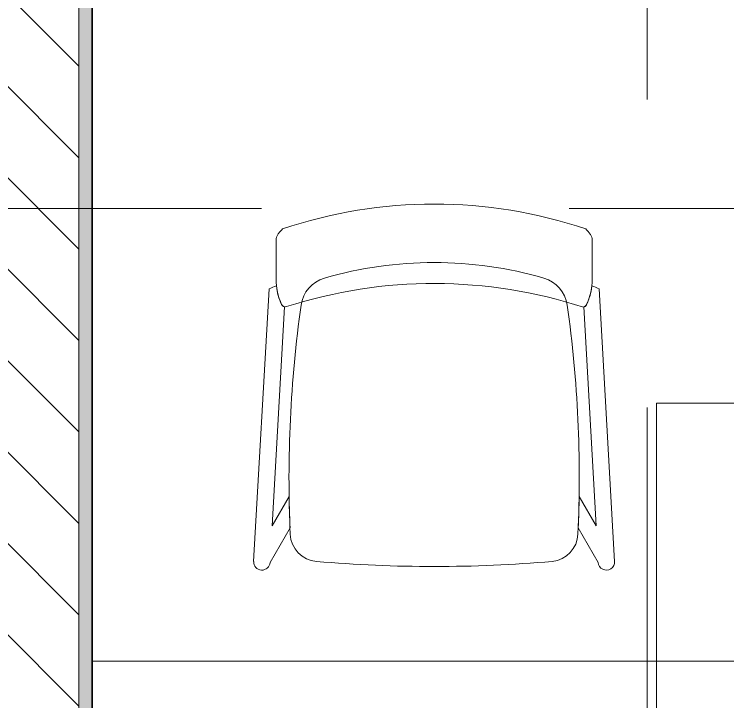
# Model space of a CAD drawing. Header units: millimetres. Extents: x -2911 to 185427, y -8553 to 29000.
# Drawn here: x 24930 to 26034, y 2837 to 3900 of the extents above; entities that cross this region are included whole.
import ezdxf

# ---------------------------------------------------------------- set-up
doc = ezdxf.new("R2010")
doc.units = ezdxf.units.MM
doc.linetypes.add('Осевая', pattern=[3175, 635, -476.25, 1587.5, -476.25])
for name, color, linetype, lineweight in [('A-WALL', 7, 'Continuous', 9), ('E-ELEC-FIXT-IDEN', 7, 'Continuous', 9), ('I-WALL', 7, 'Continuous', 9), ('Оси-2', 7, 'Осевая', 9)]:
    doc.layers.add(name, color=color, linetype=linetype, lineweight=lineweight)
doc.layers.add('A-WALL-FNSH-1', color=7, linetype='Continuous', lineweight=9, true_color=0x3c3c3c)
doc.layers.add('I-FURN-1', color=7, linetype='Continuous', lineweight=9, true_color=0xf0f0f0)

# ---------------------------------------------------------------- blocks, each defined once
blk = doc.blocks.new('Chair_1 noor 78578 - 1_4-25422005-План размещения напольных электротехнических лючков и розеток 2 этажа в осях 1-12')
at = {"layer": 'I-FURN-1'}
for p, q in [((-130.5, 405.7), (-130.5, 344.8)), ((359.1, 344.8), (359.1, 405.7)), ((-141.2, 329.7), (-165.1, -92)), ((393.7, -92), (369.8, 329.7)), ((-136.5, -37.1), (-117.3, 302)), ((345.9, 302), (365.1, -37.1)), ((-110.2, 8.6), (-136.5, -37.1)), ((365.1, -37.1), (338.8, 8.6)), ((-139.7, -93.5), (-108.8, -39.9)), ((337.4, -39.9), (368.3, -93.5))]:
    blk.add_line(p, q, dxfattribs=at)
for centre, radius, start, end in [((114.3, -271.9), 732.8, 71.3174, 108.6833), ((114.3, -239.2), 609.6, 73.8265, 106.1735), ((-37.4, 344.8), 93.1, 180, 204.9864), ((-41.4, 297.5), 50.8, 106.1735, 171.9659), ((270, 297.5), 50.8, 8.0341, 73.8265), ((266, 344.8), 93.1, 334.477, 360), ((114.3, -279.3), 660.4, 111.7, 112.7563), ((-37.4, 344.8), 93.1, 186.4785, 204.9864), ((114.3, -408), 746, 71.9445, 107.8276), ((266, 344.8), 93.1, 335.0136, 353.5215), ((114.3, -279.3), 660.4, 67.2437, 68.3), ((-116, 308.2), 6.35, 204.9864, 258.4091), ((-116, 308.2), 6.35, 204.9864, 287.8276), ((1798.9, 37.7), 1909.3, 171.9659, 182.6261), ((-1570.3, 37.7), 1909.3, 357.3739, 8.0341), ((344.3, 307.4), 6.35, 281.4186, 334.477), ((344.6, 308.2), 6.35, 281.5909, 335.0136), ((1798.9, 37.7), 1909.3, 180.8761, 182.3307), ((-1570.3, 37.7), 1909.3, 357.6693, 359.1239), ((-64, -47.7), 44.5, 182.6261, 265.0912), ((292.6, -47.7), 44.4, 275.9396, 357.3739), ((-152.4, -92.7), 12.7, 176.75, 356.75), ((114.8, 2033.8), 2133.6, 265.0912, 274.9044), ((381, -92.7), 12.7, 183.25, 3.25)]:
    blk.add_arc(centre, radius, start, end, dxfattribs=at)
for points in [[(-120.4, 422.3), (-122, 420.8), (-124.7, 417.8), (-127.8, 413.5), (-129.8, 409.4), (-130.4, 406.9), (-130.5, 405.7)], [(359.1, 405.7), (359, 406.9), (358.4, 409.4), (356.4, 413.5), (353.3, 417.8), (350.6, 420.8), (349, 422.3)]]:
    blk.add_open_spline(points, degree=3, dxfattribs=at)
blk = doc.blocks.new('Стол базовый прямоугольный - 1_2-V117-План размещения напольных электротехнических лючков и розеток 2 этажа в осях 1-12')
at = {"layer": 'I-FURN-1'}
blk.add_line((600, -300), (-600, -300), dxfattribs=at)

msp = doc.modelspace()

# ---------------------------------------------------------------- hatches: boundary and pattern name
at = {"layer": 'I-WALL'}
h = msp.add_hatch(dxfattribs=at)
h.set_pattern_fill('FP_11', color=256, style=0, pattern_type=2)
h.set_pattern_definition([(135, (0, 0), (-70.71068, -70.71068), [])])
h.paths.add_polyline_path([(24830, 100), (25030, 100), (25030, 7700), (24830, 7700), (24830, 140)])
h = msp.add_hatch(dxfattribs=at)
h.set_pattern_fill('FP_87', color=256, style=0, pattern_type=2)
h.set_pattern_definition([(0, (0, 0), (121.92, 30.48), [10.058, -81.382, 10.058, -81.382, -487.68]), (0, (0, 0), (121.92, 30.48), [-182.88, 10.058, -172.822, 10.058, -81.382, -213.36]), (0, (0, 0), (121.92, 30.48), [-457.2, 10.058, -50.902, 10.058, -142.342]), (120, (45.72, 15.24), (-87.356454, 90.345817), [10.058, -81.382, 10.058, -81.382, -487.68]), (120, (45.72, 15.24), (-87.356454, 90.345817), [-182.88, 10.058, -172.822, 10.058, -81.382, -213.36]), (120, (45.72, 15.24), (-87.356454, 90.345817), [-457.2, 10.058, -50.902, 10.058, -142.342]), (240, (60.96, 76.2), (-34.563546, -120.825817), [10.058, -81.382, 10.058, -81.382, -487.68]), (240, (60.96, 76.2), (-34.563546, -120.825817), [-182.88, 10.058, -172.822, 10.058, -81.382, -213.36]), (240, (60.96, 76.2), (-34.563546, -120.825817), [-457.2, 10.058, -50.902, 10.058, -142.342])])
h.paths.add_polyline_path([(25050, 100), (25050, 7080), (25030, 7080), (25030, 100)])

# ---------------------------------------------------------------- linework, layer by layer
at = {"layer": 'A-WALL'}
for p, q in [((25030, 7700), (25030, 100)), ((25050, 140), (25050, 6180))]:
    msp.add_line(p, q, dxfattribs=at)
at = {"layer": 'A-WALL-FNSH-1'}
msp.add_line((25051, 141), (25051, 6180), dxfattribs=at)
at = {"layer": 'E-ELEC-FIXT-IDEN', "flags": 128}
msp.add_lwpolyline([(25924.3, 3299), (27237.6, 3299), (27237.6, 2008), (25924.3, 2008)], close=True, dxfattribs=at)
at = {"layer": 'Оси-2'}
for p, q in [((25910, 593.7), (25910, 24898.1)), ((389, 3600), (35990, 3600))]:
    msp.add_line(p, q, dxfattribs=at)

# ---------------------------------------------------------------- block references
at = {"layer": 'I-FURN-1'}
msp.add_blockref('Chair_1 noor 78578 - 1_4-25422005-План размещения напольных электротехнических лючков и розеток 2 этажа в осях 1-12', (25465.7, 3146.1), dxfattribs=at)
at = {"layer": 'I-FURN-1', "rotation": 180}
msp.add_blockref('Стол базовый прямоугольный - 1_2-V117-План размещения напольных электротехнических лючков и розеток 2 этажа в осях 1-12', (25650, 2600), dxfattribs=at)

doc.saveas('drawing.dxf')
